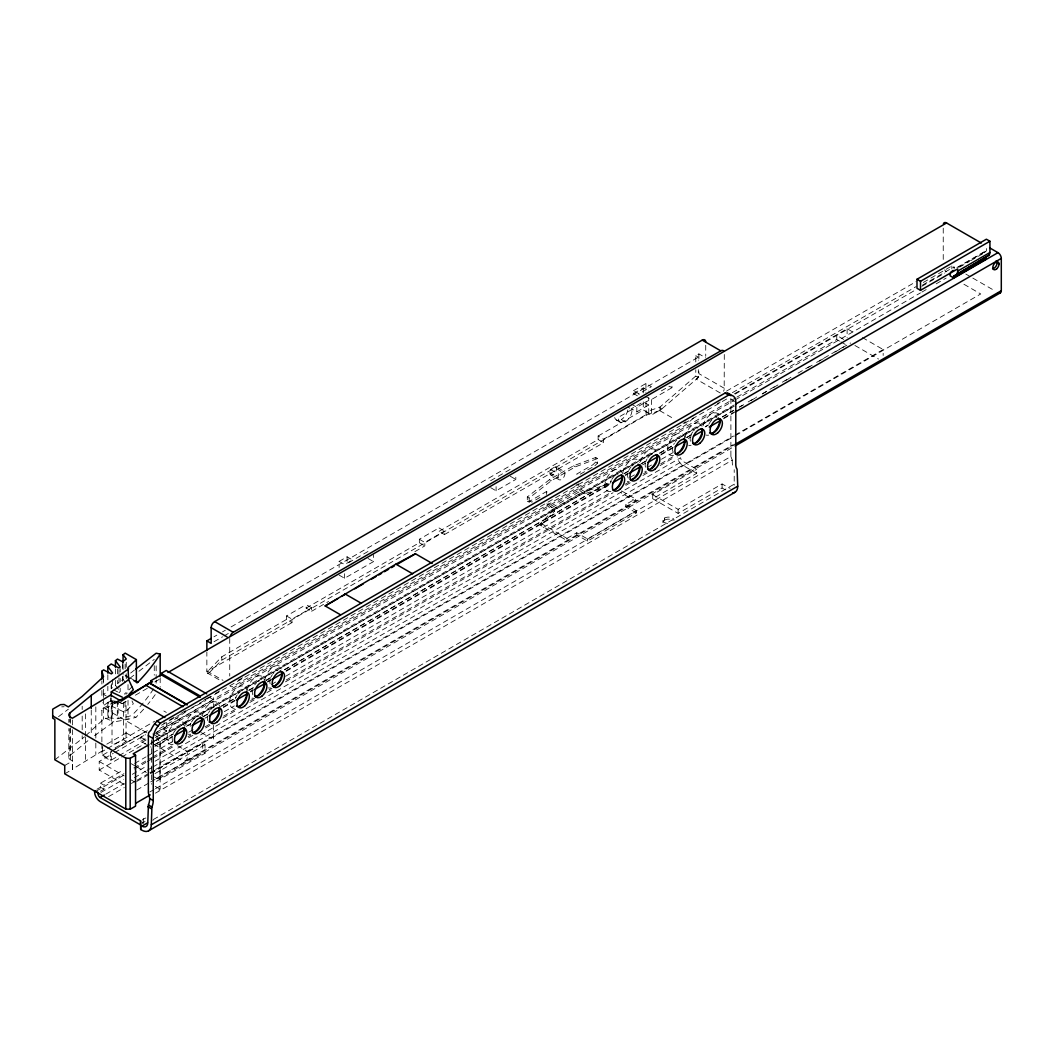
<?xml version="1.0" encoding="UTF-8"?>
<svg xmlns="http://www.w3.org/2000/svg" width="1054" height="1054" viewBox="0 0 1054 1054"><rect width="100%" height="100%" fill="white"/><g stroke="black" fill="none" stroke-linecap="round" stroke-linejoin="round"><path stroke-width="0.75" stroke-dasharray="5 3.75" d="M85.743 735.718L103.516 719.263L108.391 717.774L108.562 702.083A5.428 3.136 0 0 1 112.343 701.266A6.838 3.952 0 0 0 115.545 700.844M125.136 668.789L125.136 664.099M68.8 757.299L68.853 728.591M724.296 354.487L724.177 389.44A4.98 2.872 -60 0 1 723.558 391.232M151.183 742.622L734.454 405.777M115.031 747.958L126.032 741.608L126.032 701.45L122.29 703.611L114.583 702.768A4.703 2.714 60 0 1 117.35 701.173M118.232 700.646A320.693 185.148 0 0 1 111.276 705.996L125.031 712.491L133.318 703.756L131.987 700.91M540.794 523.271L566.986 538.396L566.986 540.544L540.794 525.419L540.794 523.271L554.378 509.108L551.835 507.646A5.112 2.951 60 0 1 548.264 502.06M540.794 525.419L554.378 511.256L554.378 509.108M311.641 607.776L306.161 604.614L306.161 608.092L311.641 611.254L311.641 607.776L291.984 619.12L291.984 622.598L286.517 619.436L221.814 656.787L206.979 672.149A4.941 2.016 -71.6 0 0 207.506 673.084L221.182 680.989M209.43 672.518L221.814 660.147L646.102 415.184L659.988 410.493L698.328 377.503L698.328 369.677M594.891 465.736L597.578 463.062L597.578 458.543L575.405 466.83L551.334 480.729L529.161 498.041L529.161 502.56L527.303 501.493L527.303 496.974L549.477 479.662L573.547 465.763L595.721 457.476L595.721 461.995L593.033 464.669L576.657 474.116L578.514 475.196L593.534 466.527M54.861 759.802L84.557 736.825M659.29 407.437L661.978 408.992L651.412 415.092L645.931 411.93L659.988 407.042L695.785 376.041L695.785 369.783M693.703 417.977L685.205 425.342L233.25 686.273A4.98 2.872 -60 0 1 230.404 686.246M984.331 252.604L986.175 251.076A1.383 0.804 60 0 0 986.399 250.483L986.399 245.648M64.729 765.494L72.542 760.975L70.407 759.75A5.534 3.188 0 0 1 69.788 755.652L89.985 738.999M130.63 673.045L134.451 670.067M106.151 695.851L103.569 694.52L107.837 691.2L107.837 686.286M115.453 680.37L115.453 685.298L111.184 688.605L111.184 683.677M123.068 676.088L123.068 679.382L117.481 683.717L117.481 680.436M129.985 678.223L133.818 675.245M138.93 671.279L154.266 659.369M120.196 688.354L120.196 691.635L118.957 692.597L118.957 689.316M58.55 716.654L68.365 709.184M143.634 709.184A320.693 185.148 0 0 1 135.9 717.379A385.356 98.773 14.7 0 1 128.021 719.263A386.067 98.957 14.7 0 1 113.845 721.845L93.925 736.074M108.391 702.175L103.542 705.548L102.699 702.768M72.37 729.671L72.37 769.196L105.268 749.078M633.507 390.691L645.931 383.511L651.412 386.673L638.974 393.853L633.507 390.691L633.507 393.564L638.974 396.726L638.974 393.853M339.124 561.387L347.095 556.789L352.576 559.951L344.592 564.549L339.124 561.387L339.124 567.487M695.785 361.944L695.785 355.685L698.894 353.894L705.732 357.846M633.507 393.564L643.283 387.925L648.75 391.087M213.975 636.787L216.834 635.14M222.526 631.86L225.372 630.213M231.076 626.919L698.328 357.161L698.328 360.284M367.991 551.492L347.095 563.561L347.095 556.789M490.624 480.69L510.32 469.32M214.015 641.741L222.565 636.8M223.988 635.984L229.693 632.69M102.857 708.499L115.69 701.081M101.882 741.871L101.882 710.646L116.612 702.148M154.806 681.964L160.392 678.736M661.332 390.902L669.395 386.251L671.938 387.714L671.938 385.105M648.75 404.999L643.283 401.851L631.372 408.715L636.84 411.877L648.75 404.999L648.75 413.115L603.613 439.175L598.132 436.013L598.132 439.518L438.991 531.4L438.991 527.922L444.472 531.084L444.472 534.562L438.991 531.4M135.386 695.192L148.127 687.84M632.018 409.453L618.369 417.344A9.67 5.586 -60 0 0 625.193 421.837A9.67 5.586 -60 0 0 632.018 409.453L628.105 407.2M631.372 404.104L636.84 407.266L648.75 400.388L648.75 397.279M646.102 415.184L645.931 396.409L651.412 399.571L671.938 387.714M339.124 575.115L344.592 578.277L373.472 561.611L373.472 554.654M490.624 487.646L496.091 490.808L515.801 479.425L515.801 473.865M286.517 619.436L286.517 615.958L306.161 604.614M306.161 608.092L419.347 542.744L419.347 539.266L438.991 527.922M598.132 436.013L643.283 409.953L648.75 413.115M555.603 466.527A4.835 2.793 -60 0 1 555.498 472.113A4.835 2.793 -60 0 1 550.715 474.88A4.835 2.793 -60 0 1 550.623 469.412L555.603 466.527L564.009 471.388A4.835 2.793 -60 0 1 563.903 476.975A4.835 2.793 -60 0 1 559.121 479.741L550.689 474.867M419.347 539.266L424.815 542.428L444.472 531.084M291.984 622.598L206.913 671.714A4.98 2.872 -60 0 1 206.861 671.029L206.861 652.004M311.641 611.254L328.611 601.452M414.92 551.624L424.815 545.906L424.815 542.428M444.472 534.562L603.613 442.68L603.613 439.175M106.783 744.164L126.032 733.057M527.303 501.493L529.991 501.072L546.367 491.612L548.225 492.692M540.03 497.409L531.848 502.139L529.991 501.072M146.137 739.948L110.486 760.54L105.202 757.483A4.703 2.714 60 0 1 101.882 751.726L106.164 749.262M107.587 748.432L154.648 721.265M726.483 391.126L916.15 281.616M64.729 773.82L72.542 769.301L72.37 760.645M102.66 746.535L102.66 755.099L109.537 751.133M111.263 751.291L147.231 730.527M732.411 392.668L916.216 286.556M923.344 282.446L951.841 265.99L954.634 267.597M114.043 749.908L147.376 730.659M169.734 719.816L175.438 716.522M181.143 713.229L186.848 709.935M203.962 700.054L209.667 696.76M215.372 693.466L221.077 690.172M238.178 680.291L243.882 676.997M575.761 485.472L578.514 483.878A5.112 2.951 60 0 0 582.137 490.15L584.68 491.612L609.212 483.773L609.212 485.92L584.68 493.759L582.137 492.297A7.747 4.466 60 0 1 576.933 484.919M683.111 423.418L685.97 421.771M717.339 403.656L720.198 402.009M734.454 393.774L847.113 328.729L854.043 332.735M922.5 285.12L954.134 266.846L954.134 269.113M208.363 697.735L210.919 696.272M146.414 744.493L140.828 741.278L140.828 737.207L146.532 733.913M161.525 725.218L728.367 398.004M735.165 394.091L916.163 289.587M921.868 286.293L944.674 273.131M124.174 784.439L99.208 770.026L99.208 761.475L113.252 753.36M114.662 752.543L145.571 734.704M956.94 267.492L986.399 250.483M958.126 267.268L986.175 251.076M159.615 728.551L171.815 721.516L188.482 709.895L205.807 700.567L205.807 699.21M959.562 267.136L969.39 261.471M970.787 260.654L983.408 253.368M140.828 741.278L146.532 737.984M156.519 732.214L735.508 397.951M736.93 397.121L836.757 339.493L839.551 341.101M153.7 734.177L213.461 699.672L213.395 697.695M156.124 734.19L733.663 400.744M735.086 399.927L920.471 292.893M921.894 292.077L926.176 289.6M936.163 283.842L946.136 278.072M551.835 507.646L582.137 490.15M99.208 770.026L120.275 757.852M121.684 757.049L145.571 743.254M155.412 737.576L166.651 731.094L166.651 722.53M546.96 503.522A7.747 4.466 60 0 0 551.835 509.78L582.137 492.297M734.164 404.973L156.624 738.419A4.703 2.714 60 0 1 159.945 744.164L159.945 776.455A4.703 2.714 60 0 1 156.624 778.379L152.883 776.218M155.307 740.422L734.282 406.159M150.195 743.979L154.464 741.529M155.873 740.698L160.142 738.248L160.142 789.182L155.873 791.633M173.423 733.742L150.603 746.917A5.81 3.346 60 0 0 151.236 747.22M186.255 726.338L190.537 723.861M203.369 716.456L207.651 713.98M220.484 706.575L236.175 697.524M249.007 690.106L253.289 687.643M266.122 680.225L270.391 677.762M284.659 669.527L611.228 480.98M624.06 473.575L628.342 471.098M641.175 463.694L646.879 460.4M659.712 452.983L672.544 445.578M686.813 437.344L691.081 434.88M705.35 426.646L708.196 424.999M722.464 416.765L733.874 410.177M739.565 406.884L742.424 405.237M748.129 401.943L756.68 397.002M762.385 393.709L776.653 385.474M782.358 382.18L790.908 377.24M798.036 373.129L810.869 365.712M816.573 362.418L845.097 345.962M156.137 743.953L173.251 734.071M187.507 725.837L190.366 724.19M203.198 716.773L207.467 714.309M221.735 706.075L235.991 697.84M248.823 690.436L253.105 687.959M265.937 680.555L270.219 678.078M284.475 669.843L611.043 481.309M623.889 473.892L628.158 471.428M640.99 464.01L645.272 461.547M659.54 453.312L673.796 445.078M686.628 437.673L692.333 434.38M705.166 426.962L708.024 425.315M722.28 417.081L733.689 410.493M739.394 407.2L745.099 403.906M750.804 400.612L756.509 397.332M762.213 394.038L767.918 390.744M773.623 387.45L779.328 384.157M785.032 380.863L790.737 377.569M807.851 367.688L813.543 364.394M819.248 361.1L824.953 357.807M834.939 352.036L850.631 342.985M154.872 746.416L171.973 736.535M223.316 706.905L234.726 700.317M250.417 691.253L253.263 689.606M267.532 681.371L270.377 679.725M286.069 670.673L611.201 482.956M625.47 474.722L628.316 473.075M642.584 464.84L645.43 463.193M661.121 454.142L673.954 446.725M688.209 438.49L691.068 436.843M723.861 417.911L733.847 412.154M159.945 744.164L172.118 737.141M204.884 718.222L207.743 716.575M223.408 707.524L234.805 700.95M250.483 691.898L253.329 690.251M267.571 682.03L270.43 680.383M286.095 671.332L609.502 484.616M625.18 475.565L628.026 473.918M660.792 454.999L673.611 447.594M723.479 418.807L733.452 413.049M96.942 789.235L100.473 787.193L100.473 783.175L123.252 770.013M134.635 763.439L146.032 756.864M147.455 756.034L151.723 753.57M153.146 752.754L173.08 741.239M188.745 732.201L194.437 728.907M224.344 711.648L234.317 705.89M271.339 684.52L275.608 682.057M285.568 676.299L610.213 488.872M630.147 477.357L634.429 474.893M647.235 467.489L651.517 465.025M661.477 459.267L672.874 452.693M100.473 783.175L103.99 785.204L123.924 773.689M133.884 767.931L150.972 758.076M152.395 757.246L173.752 744.914M187.994 736.693L190.84 735.06M205.082 726.838L209.351 724.361M223.593 716.14L236.412 708.749M250.641 700.528L254.923 698.064M269.152 689.843L271.998 688.196M286.24 679.975L610.885 492.547M625.127 484.326L629.396 481.849M643.638 473.628L646.484 471.994M660.726 463.773L674.968 455.552M96.033 791.225L124.517 774.782M134.477 769.025L145.874 762.45M147.296 761.62L151.578 759.157M153.001 758.34L174.358 745.995M188.6 737.774L192.882 735.31M205.701 727.906L209.97 725.442M222.789 718.037L237.031 709.816M249.851 702.425L254.119 699.948M266.939 692.557L272.643 689.263M285.463 681.859L613.046 492.732M625.865 485.327L631.557 482.034M642.953 475.459L648.658 472.166M660.054 465.591L674.296 457.37M100.473 791.264L103.99 789.235L103.99 785.204M100.973 792.437L123.753 779.275M132.303 774.347L146.546 766.126M155.096 761.186L680.66 457.752A2.767 1.594 60 0 0 682.61 461.138L696.694 469.267L696.694 473.325L652.703 498.726L652.703 494.669L696.694 469.267M105.769 794.176L124.293 783.491M134.253 777.733L145.65 771.159M147.073 770.329L151.354 767.865M152.777 767.048L682.61 461.138M108.615 796.6L124.28 787.562M131.394 783.451L135.676 780.974M137.099 780.158L148.482 773.583M149.905 772.753L154.187 770.29M155.61 769.473L733.439 436M734.875 435.183L883.173 349.559L883.173 355.462M150.564 773.254L734.177 436.303M735.6 435.486L980.734 293.961L962.697 283.539M136.677 781.488L149.325 774.176M150.722 773.372L202.711 743.36L205.056 744.704L205.056 753.267L155.715 781.739M155.043 773.57L205.056 744.704M566.986 538.396L576.762 532.757L587.513 538.963L636.379 510.742L636.379 512.89L587.513 541.11L576.762 534.892L576.762 532.757M636.379 512.89L625.628 506.684L625.628 504.537L635.404 498.898L635.404 501.045L620.239 492.284M185.662 760.79L733.268 444.63M156.624 778.379L734.164 444.933M136.677 790.039L149.325 782.74M150.722 781.923L202.711 751.91L205.056 753.267M158.97 778.616L733.663 446.817M149.787 791.989L154.055 789.525M155.478 788.708L730.896 456.487L730.896 399.4A13.821 7.984 -60 0 0 730.778 397.714M155.425 793.161L732.266 460.124L730.896 456.487M652.703 494.669L678.117 509.332L722.095 483.944L728.354 487.554A8.287 4.783 60 0 0 730.172 488.265M652.703 498.726L678.117 513.403L722.095 488.002L725.85 490.176M153.291 819.564L734.216 484.168L734.216 469.689M126.032 741.608L123.489 739.618L112.014 745.178L112.014 700.778L110.63 700.66L110.63 697.853M61.712 706.852L64.11 706.733M108.391 717.774L117.323 718.723A8.221 2.108 14.7 0 0 118.127 718.63A379.348 97.231 14.7 0 0 131.71 715.574L135.9 717.379M112.014 700.778L117.561 701.49M105.229 718.143L113.845 721.845M113.779 689.935L117.666 691.938M207.506 673.084L207.783 673.229A5.217 2.134 -71.6 0 0 208.758 673.058M965.82 274.053L971.419 277.294M972.816 278.098L995.187 291.009M862.37 337.543L883.173 349.559M854.899 345.448L877.705 358.623A7.747 4.466 60 0 0 878.562 359.032M843.74 339.454L836.757 335.422L836.757 339.493M840.947 341.904L846.52 345.132M695.785 355.685L698.328 357.161M724.296 388.307L698.894 373.63L698.894 368.702M695.785 376.041L698.328 377.503M720.225 392.971L696.22 379.111A4.98 2.872 -60 0 0 698.762 374.776M730.896 399.4L734.559 401.521M659.738 410.638L673.888 418.807M614.666 417.529A9.67 5.586 -60 0 0 621.28 419.584L625.193 421.837M616.287 419.966L620.187 422.219M696.694 473.325L682.61 465.209A7.747 4.466 60 0 1 677.208 456.751M598.132 439.518L603.613 442.68M595.721 457.476L597.578 458.543M595.721 461.995L597.578 463.062M621.583 490.914L635.404 498.898M573.547 465.763L575.405 466.83M625.628 504.537L636.379 510.742M556.525 468.701L564.931 473.562M550.623 469.412L559.028 474.26A4.835 2.793 -60 0 0 559.121 479.741M549.687 472.653L558.093 477.502M549.477 479.662L551.334 480.729M510.32 476.276L515.801 479.425M551.835 509.78L554.378 511.256M527.303 496.974L529.161 498.041M419.347 542.744L424.815 545.906M367.991 558.449L373.472 561.611M286.517 615.958L291.984 619.12M206.861 671.029L223 680.357M209.272 697.261L213.461 699.672L213.461 707.669M129.339 677.485L125.123 675.047A2.78 1.357 -66.8 0 0 126.559 676.167M130.749 678.289L136.361 681.53M125.61 676.273L136.783 682.715M163.857 711.002L166.308 712.412M175.056 717.471L190.313 726.272M201.406 732.688L211.116 738.287M118.944 701.674L122.29 703.611M117.864 701.424L121.236 703.361M166.651 731.094L164.042 729.592L164.042 721.028M110.63 700.66L114.543 702.913M156.743 733.716L172 742.53M177.546 745.731L187.256 751.344L187.256 757.246A7.747 4.466 60 0 1 181.789 760.408L154.714 744.77M152.725 733.966L160.142 738.248M146.888 732.793L105.202 708.736A4.703 2.714 60 0 0 101.882 710.646M140.828 737.207L146.414 740.435M126.032 732.833L134.622 737.8M131.197 763.702L135.347 766.087M136.717 766.89L146.387 772.477M102.66 755.099L111.263 760.066L111.263 751.502M155.201 786.324L160.142 789.182M99.208 761.475L124.174 775.889M131.104 779.894L135.268 782.292M100.473 787.193L103.99 789.235M123.068 679.382L125.452 682.544M115.453 685.298L120.196 691.635M68.826 719.329L68.826 722.412M951.841 265.99L951.841 268.915M943.238 228.178L943.238 261.049M847.113 328.729L847.113 337.728M732.266 460.124L732.266 462.271A13.821 7.984 -60 0 0 733.571 467.159M722.095 483.944L722.095 488.002M705.732 345.29L705.732 356.278M698.894 353.894L698.894 360.481M678.117 509.332L678.117 513.403M664.626 518.028L664.626 520.057A5.534 3.188 0 0 0 665.285 524.892M663.006 520.281L663.006 522.31M659.988 407.042L659.988 410.493M651.412 399.571L651.412 415.092M645.931 383.511L645.931 392.483M643.283 387.925L643.283 395.672M643.283 401.851L643.283 409.953M636.84 407.266L636.84 411.877M587.513 538.963L587.513 541.11M584.68 491.612L584.68 493.759M546.367 491.612L546.367 494.51M496.091 486.632L496.091 490.808M344.592 573.705L344.592 578.277M229.732 638.421L229.732 676.062M221.814 656.787L221.814 660.147M213.461 725.257L213.461 739.644M202.711 743.36L202.711 751.91M160.182 677.735L160.182 687.195M156.15 665.851L156.15 678.473M156.15 680.054L156.15 683.203M154.266 665.693L154.266 675.179M151.486 739.829L151.486 784.189M143.673 818.8L143.673 822.186M128.021 684.599L128.021 692.359A320.693 185.148 0 0 1 125.913 694.23M128.021 700.278L128.021 719.263M126.243 662.268L126.243 667.195M126.243 673.756L126.243 681.964M125.031 701.556L125.031 712.491M123.489 702.675L123.489 739.618M123.068 664.6L123.068 674.455M122.659 663.401L122.659 669.962M122.659 676.536L122.659 681.464M120.196 668.644L120.196 671.925M120.196 678.499L120.196 681.78M118.957 669.606L118.957 676.181M118.957 677.827L118.957 687.669M118.127 699.553L118.127 718.63M117.481 668.947L117.481 673.875M117.323 701.661L117.323 718.723M115.453 668.868L115.453 678.723M112.58 679.487L112.58 687.695M112.343 701.266L112.343 718.196M111.342 683.73L111.342 688.657M111.276 698.183L111.276 723.769M110.486 751.739L110.486 760.54M107.837 674.784L107.837 684.639M107.864 702.531L107.864 717.827M103.569 679.751L103.569 683.032M103.569 694.52L103.569 689.593L103.516 697.484M103.516 676.655L103.516 683.071M103.516 699.079L103.542 719.329M101.882 680.818L101.882 684.02M101.882 690.423L101.882 696.839M101.882 743.518L101.882 751.726M95.822 706.878L95.822 741.384M95.822 743.03L95.822 754.532M91.25 710.106L91.25 734.691M85.624 713.901L85.624 735.257M85.624 736.904L85.624 761.541M82.186 706.246L82.186 709.526M82.186 716.074L82.186 734.098M82.186 735.745L82.186 739.012M72.37 719.895L72.37 728.05M70.407 718.657L70.407 723.228M70.407 727.787L70.407 759.75M69.788 719.131L69.788 722.174M69.788 728.617L69.788 755.652M627.894 409.887A9.67 5.586 -60 0 1 621.28 419.584M132.461 686.378A315.502 182.158 0 0 1 124.332 694.151M155.215 694.665A320.693 185.148 0 0 1 147.744 704.401M153.515 688.96A315.502 182.158 0 0 1 131.71 715.574M673.48 455.433A12.305 7.101 -60 0 1 667.577 447.713A12.305 7.101 -60 0 1 676.167 434.274A12.305 7.101 -60 0 1 684.757 437.792M640.516 461.797A12.305 7.101 -60 0 1 649.475 449.715A12.305 7.101 -60 0 1 657.393 453.589M646.102 471.23A12.305 7.101 -60 0 1 644.85 471.362M673.216 452.192A8.709 5.033 -60 0 1 673.216 445.737M673.717 444.485A8.709 5.033 -60 0 1 674.349 443.273M675.087 442.127A8.709 5.033 -60 0 1 676.8 440.124M678.71 438.688A8.709 5.033 -60 0 1 679.672 438.214M690.436 441.218A8.709 5.033 -60 0 1 690.436 436.817M690.805 435.579A8.709 5.033 -60 0 1 692.676 431.969M693.506 430.915A8.709 5.033 -60 0 1 694.402 429.966M697.261 428.056A8.709 5.033 -60 0 1 698.196 427.779M685.166 437.555A12.305 7.101 -60 0 1 693.071 424.551A12.305 7.101 -60 0 1 702.03 426.29M691.068 445.275A12.305 7.101 -60 0 1 688.644 445.249M703.071 425.684A12.305 7.101 -60 0 1 711.345 413.972A12.305 7.101 -60 0 1 719.619 416.132M708.657 435.118A12.305 7.101 -60 0 1 706.233 435.091M708.907 424.169A8.709 5.033 -60 0 1 713.887 418.372M715.798 417.621A8.709 5.033 -60 0 1 716.68 417.529M610.292 483.088A8.709 5.033 -60 0 1 611.162 480.611M611.794 479.399A8.709 5.033 -60 0 1 614.245 476.25M615.18 475.446A8.709 5.033 -60 0 1 616.155 474.801M617.117 474.326A8.709 5.033 -60 0 1 618.052 474.05M610.925 491.546A12.305 7.101 -60 0 1 607.46 476.895A12.305 7.101 -60 0 1 621.886 472.561M622.611 473.668A12.305 7.101 -60 0 1 630.516 460.664A12.305 7.101 -60 0 1 639.475 462.403M628.513 481.388A12.305 7.101 -60 0 1 627.249 481.507M628.263 478.147A8.709 5.033 -60 0 1 628.263 471.691M628.764 470.453A8.709 5.033 -60 0 1 630.951 467.027M631.847 466.092A8.709 5.033 -60 0 1 633.744 464.643M247.282 690.37A12.305 7.101 -60 0 1 255.872 676.931A12.305 7.101 -60 0 1 264.462 680.449M253.184 698.077A12.305 7.101 -60 0 1 251.932 698.209M645.483 467.172A8.709 5.033 -60 0 1 645.483 462.772M645.852 461.533A8.709 5.033 -60 0 1 646.985 459.083M647.723 457.923A8.709 5.033 -60 0 1 650.371 455.13M651.332 454.485A8.709 5.033 -60 0 1 652.294 454.01M270.153 683.862A8.709 5.033 -60 0 1 270.153 679.474M271.023 676.984A8.709 5.033 -60 0 1 272.393 674.626M273.21 673.559A8.709 5.033 -60 0 1 274.106 672.623M276.978 670.713A8.709 5.033 -60 0 1 277.913 670.423M264.87 680.212A12.305 7.101 -60 0 1 272.788 667.195A12.305 7.101 -60 0 1 281.747 668.934M270.786 687.919A12.305 7.101 -60 0 1 268.362 687.893M252.934 694.836A8.709 5.033 -60 0 1 252.934 688.381M254.791 684.784A8.709 5.033 -60 0 1 256.517 682.781M258.414 681.332A8.709 5.033 -60 0 1 259.376 680.858M234.331 708.367A12.305 7.101 -60 0 1 233.171 691.964A12.305 7.101 -60 0 1 246.873 690.607M235.332 698.538A8.709 5.033 -60 0 1 237.203 694.942M238.033 693.875A8.709 5.033 -60 0 1 239.864 692.135M207.967 720.791A8.709 5.033 -60 0 1 207.967 714.335M208.468 713.097A8.709 5.033 -60 0 1 209.838 710.739M210.655 709.685A8.709 5.033 -60 0 1 212.486 707.932M213.461 707.287A8.709 5.033 -60 0 1 214.423 706.826M172.777 741.107A8.709 5.033 -60 0 1 176.361 729.052M177.309 728.248A8.709 5.033 -60 0 1 178.271 727.603M179.233 727.141A8.709 5.033 -60 0 1 180.168 726.852M173.04 744.348A12.305 7.101 -60 0 1 169.575 729.697A12.305 7.101 -60 0 1 184.002 725.363M202.328 716.325A12.305 7.101 -60 0 1 210.919 702.886A12.305 7.101 -60 0 1 219.509 706.404M190.01 725.745A8.709 5.033 -60 0 1 190.879 723.255M191.512 722.043A8.709 5.033 -60 0 1 195.86 717.445M197.77 716.694A8.709 5.033 -60 0 1 198.653 716.615M184.727 726.483A12.305 7.101 -60 0 1 192.632 713.466A12.305 7.101 -60 0 1 201.591 715.205M190.629 734.19A12.305 7.101 -60 0 1 188.205 734.164M667.669 523.43A5.534 3.188 0 0 1 663.045 519.951A5.534 3.188 0 0 1 668.829 517.092A5.534 3.188 0 0 1 674.073 520.281M664.626 520.057A5.534 3.188 0 0 1 673.019 520.439M142.316 823.451A5.534 3.188 0 0 1 145.07 821.593M143.673 823.319A5.534 3.188 0 0 1 142.316 822.041M142.316 820.065A5.534 3.188 0 0 1 145.874 818.023M152.83 820.065A5.534 3.188 0 0 1 153.041 820.552M734.216 484.168A8.287 4.783 60 0 1 734.151 485.183M946.571 271.734A4.703 2.714 60 0 1 944.608 269.877"/><path stroke-width="1.5" d="M123.068 662.966L123.068 654.745L125.149 653.137L136.374 659.62L136.361 681.53A2.688 1.094 -71.7 0 0 136.467 682.294A2.898 1.173 -72.3 0 0 137.507 682.584L137.771 682.346A320.693 185.148 0 0 0 160.182 654.073L156.15 653.23L135.729 669.079M150.643 683.19L150.722 680.805L161.143 674.784L200.22 697.34M737.734 486.197L151.289 824.781A13.267 7.668 60 0 1 141.908 830.196L140.709 829.498L140.709 825.44L141.908 826.138A8.287 4.783 60 0 0 147.771 822.752L148.416 804.992A13.821 7.984 -60 0 0 149.734 798.589L148.364 792.819L148.364 735.732A13.821 7.984 -60 0 1 148.693 732.622A17.114 3.834 -39.4 0 1 151.091 729.974A13.821 7.984 -60 0 1 154.609 723.927L156.888 721.107L725.112 393.037L727.379 393.247A13.821 7.984 -60 0 1 730.896 395.224A13.821 7.984 -60 0 1 735.784 402.233L735.784 464.3A13.821 7.984 -60 0 0 737.089 469.188L737.734 486.197A13.267 7.668 60 0 1 732.622 492.89M151.289 824.781L151.934 807.021A13.821 7.984 -60 0 0 153.252 800.618L153.252 738.551A13.821 7.984 -60 0 1 158.14 725.956L160.406 723.136L728.63 395.079L730.896 395.276A17.114 3.834 -39.4 0 1 730.87 395.737M129.181 694.072L133.318 689.711L128.641 679.646L128.021 667.538A320.693 185.148 0 0 0 136.374 659.62M951.156 271.985L953 270.456M950.8 272.367A6.364 3.676 60 0 0 950.128 274.699L950.128 275.819L953.646 277.861L953.646 276.728A1.383 0.804 60 0 1 953.87 276.135L988.889 255.226A6.364 3.676 60 0 0 989.917 252.512L989.917 241.234L986.399 239.205L916.993 279.27L916.993 288.295L920.511 290.324L957.664 268.889L957.664 271.142A6.364 3.676 60 0 1 956.637 273.842M953.87 276.135L988.889 255.226M69.788 717.616L69.788 713.044L91.25 695.363L128.641 668.855M101.882 679.211L101.882 671.2L103.569 669.896L111.342 673.888L112.58 672.926L107.837 666.576L111.184 663.98L118.957 667.972L120.196 667.011L115.453 660.66L117.481 659.093L122.659 661.754L126.243 658.987L123.068 654.745M111.276 696.628L111.276 691.938L128.641 679.646M69.788 713.044A5.534 3.188 0 0 0 70.407 717.142L72.37 718.261L110.63 695.047L121.236 701.16L149.47 682.86L186.848 704.441M340.495 614.785L325.133 605.918L395.896 564.14L415.447 553.772L432.206 563.455M206.861 650.423L206.861 640.898L211.156 643.388L211.156 627.697A4.98 2.872 -60 0 1 214.673 621.596L702.214 340.126A4.98 2.872 -60 0 1 705.561 340.995M206.861 640.898L211.129 638.434M161.143 674.784L161.143 673.427L166.242 670.476L206.729 693.848M230.76 634.956A4.98 2.872 -60 0 1 233.25 632.321L720.778 350.85A4.98 2.872 -60 0 1 723.624 350.877M119.471 700.502L150.841 682.386M167.955 672.505L946.571 222.974L981.3 243.026M149.47 682.86L152.474 681.806L150.722 680.805M325.133 605.918L337.833 598.593M342.063 596.142L344.895 594.509M354.763 588.804L363.235 583.916M371.706 579.028L375.935 576.591M378.755 574.957L381.574 573.336M384.407 571.703L388.636 569.252M391.456 567.632L394.275 565.998M397.108 564.364L415.447 553.772M916.993 279.27L920.511 281.299L989.917 241.234M957.664 271.142L989.917 252.512M953.646 276.728L985.912 258.098A1.383 0.804 60 0 1 986.122 257.519M953.646 277.861L985.912 259.231L985.912 258.098M735.587 404.143L997.98 252.657A4.703 2.714 60 0 1 1001.3 258.414L1001.3 290.706A4.703 2.714 60 0 1 998.494 292.88M148.785 744.796L133.16 753.821L135.558 755.204L135.558 806.139L130.182 809.248L125.795 809.077L64.729 773.82L64.729 765.494L54.861 759.802L54.861 719.447L52.7 718.196L52.7 709.171L60.513 704.652L64.11 704.48L68.365 706.931L82.186 696.417L103.516 676.655L101.882 671.2M52.7 715.943L125.795 758.142L130.182 758.313L135.558 755.204M174.977 735.494L184.937 729.737M192.065 725.626L202.039 719.869M209.166 715.745L219.14 709.988M236.228 700.119L247.637 693.545M254.752 689.435L264.725 683.677M271.853 679.553L283.249 672.979M612.361 482.969L622.334 477.212M629.449 473.101L640.845 466.514M647.973 462.403L657.946 456.645M675.047 446.777L685.021 441.02M693.558 436.079L702.109 431.152M709.237 427.041L720.633 420.454M734.875 412.233L1001.3 258.414M100.077 797.47L140.564 820.842L140.564 824.913L100.077 801.527A7.747 4.466 60 0 1 94.596 792.055L94.596 790.579L98.114 792.621L98.114 794.084A2.767 1.594 60 0 0 100.077 797.47L104.346 795.006M734.875 444.524L1001.3 290.706M735.086 445.987L1000.325 292.854M136.006 803.108L150.195 794.914M141.908 826.138L147.6 822.845M148.548 830.855L734.994 492.271M111.276 691.938L122.29 697.142M989.64 247.848L997.98 252.657M997.097 262.868L999.047 264.001M702.214 340.126L720.778 350.85M727.379 393.247L730.896 395.276M725.112 393.037L728.63 395.079M395.896 564.14L412.654 573.811M344.684 593.705L361.443 603.375M214.673 621.596L233.25 632.321M211.156 627.697L227.071 636.893M161.143 673.427L200.22 695.996M149.826 683.348L187.204 704.915M145.571 685.113L182.948 706.694M135.031 680.765L137.771 682.346M128.904 696.734L164.898 717.524M156.888 721.107L160.406 723.136M154.609 723.927L158.14 725.956M148.364 735.732L153.252 738.551M149.734 798.589L153.252 800.618M148.416 804.992L151.934 807.021M147.771 806.653L151.289 808.681M140.564 820.842L140.709 829.498M920.511 281.299L920.511 290.324M160.182 654.073L160.182 676.154M130.182 758.313L130.182 809.248M125.795 758.142L125.795 809.077M115.453 660.66L115.453 667.235M107.837 666.576L107.837 673.15M91.25 695.363L91.25 708.472M705.693 341.549A4.98 2.872 -60 0 1 705.732 342.155M230.115 636.352A4.98 2.872 -60 0 1 230.404 635.641M683.69 438.741A8.709 5.033 -60 0 1 683.058 448.306A8.709 5.033 -60 0 1 675.087 453.628M702.451 429.149A12.305 7.101 -60 0 1 693.756 444.208M685.482 442.048A12.305 7.101 -60 0 1 685.166 440.704M701.279 428.583A8.709 5.033 -60 0 1 700.646 438.148A8.709 5.033 -60 0 1 692.676 443.471M718.248 417.937A8.709 5.033 -60 0 1 718.248 427.99A8.709 5.033 -60 0 1 709.54 433.023M720.053 418.991A12.305 7.101 -60 0 1 711.345 434.05M621.135 474.853A8.709 5.033 -60 0 1 620.503 484.418A8.709 5.033 -60 0 1 612.532 489.754M638.092 464.208A8.709 5.033 -60 0 1 638.421 473.668A8.709 5.033 -60 0 1 630.121 479.596M639.897 465.262A12.305 7.101 -60 0 1 631.201 480.334M622.308 475.42A12.305 7.101 -60 0 1 613.612 490.479M656.313 454.537A8.709 5.033 -60 0 1 655.693 464.103A8.709 5.033 -60 0 1 647.723 469.438M657.498 455.104A12.305 7.101 -60 0 1 650.16 469.267M640.2 466.658A12.305 7.101 -60 0 1 640.094 465.143M282.064 673.427A12.305 7.101 -60 0 1 273.473 686.865M265.2 684.705A12.305 7.101 -60 0 1 264.765 681.846M264.58 681.951A12.305 7.101 -60 0 1 255.872 697.023M263.395 681.385A8.709 5.033 -60 0 1 262.775 690.963A8.709 5.033 -60 0 1 254.791 696.286M280.364 670.739A8.709 5.033 -60 0 1 280.693 680.199A8.709 5.033 -60 0 1 272.393 686.128M246.307 692.201A8.709 5.033 -60 0 1 244.436 702.267A8.709 5.033 -60 0 1 236.465 706.14M183.251 727.655A8.709 5.033 -60 0 1 182.619 737.233A8.709 5.033 -60 0 1 174.648 742.556M200.22 717.023A8.709 5.033 -60 0 1 200.55 726.469A8.709 5.033 -60 0 1 192.236 732.398M184.424 728.222A12.305 7.101 -60 0 1 175.728 743.294M201.907 719.698A12.305 7.101 -60 0 1 193.317 733.136M185.043 730.975A12.305 7.101 -60 0 1 184.621 728.116M218.942 708.011A8.709 5.033 -60 0 1 217.071 718.064A8.709 5.033 -60 0 1 209.1 721.937M219.614 707.906A12.305 7.101 -60 0 1 212.276 722.069M246.979 692.109A12.305 7.101 -60 0 1 239.64 706.272M684.863 439.307A12.305 7.101 -60 0 1 677.524 453.457M943.409 223.804A4.703 2.714 60 0 1 946.571 222.974M996.175 260.852A4.427 2.556 -60 0 1 996.755 261.432M997.058 263.46A4.427 2.556 -60 0 1 992.552 268.717M217.401 721.7A8.709 5.033 -60 0 0 220.154 708.209A8.709 5.033 -60 0 0 209.851 717.352A8.709 5.033 -60 0 0 217.401 721.7M244.765 705.903A8.709 5.033 -60 0 0 247.519 692.412A8.709 5.033 -60 0 0 237.216 701.542A8.709 5.033 -60 0 0 244.765 705.903M682.649 453.088A8.709 5.033 -60 0 0 685.403 439.61A8.709 5.033 -60 0 0 675.1 448.74A8.709 5.033 -60 0 0 682.649 453.088M700.238 442.93A8.709 5.033 -60 0 0 702.992 429.452A8.709 5.033 -60 0 0 692.702 438.583A8.709 5.033 -60 0 0 700.238 442.93M717.827 432.786A8.709 5.033 -60 0 0 720.593 419.294A8.709 5.033 -60 0 0 710.291 428.425A8.709 5.033 -60 0 0 717.827 432.786M620.095 489.214A8.709 5.033 -60 0 0 622.848 475.723A8.709 5.033 -60 0 0 612.545 484.853A8.709 5.033 -60 0 0 620.095 489.214M637.683 479.056A8.709 5.033 -60 0 0 640.45 465.565A8.709 5.033 -60 0 0 630.147 474.695A8.709 5.033 -60 0 0 637.683 479.056M655.272 468.898A8.709 5.033 -60 0 0 658.039 455.407A8.709 5.033 -60 0 0 647.736 464.537A8.709 5.033 -60 0 0 655.272 468.898M279.956 685.587A8.709 5.033 -60 0 0 282.709 672.096A8.709 5.033 -60 0 0 272.406 681.24A8.709 5.033 -60 0 0 279.956 685.587M262.354 695.745A8.709 5.033 -60 0 0 265.121 682.254A8.709 5.033 -60 0 0 254.818 691.398A8.709 5.033 -60 0 0 262.354 695.745M182.21 742.016A8.709 5.033 -60 0 0 184.964 728.525A8.709 5.033 -60 0 0 174.661 737.668A8.709 5.033 -60 0 0 182.21 742.016M199.799 731.858A8.709 5.033 -60 0 0 202.566 718.367A8.709 5.033 -60 0 0 192.263 727.51A8.709 5.033 -60 0 0 199.799 731.858M996.728 268.823A4.427 2.556 -60 0 0 998.138 261.972A4.427 2.556 -60 0 0 992.908 266.622A4.427 2.556 -60 0 0 996.728 268.823"/></g></svg>
